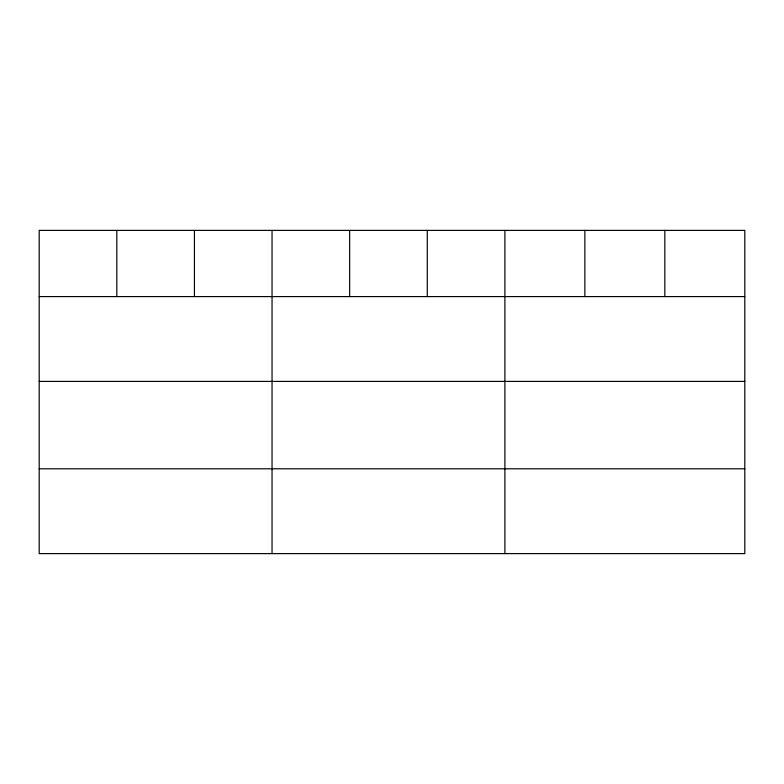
<?xml version="1.0" encoding="UTF-8"?>
<svg xmlns="http://www.w3.org/2000/svg" width="784" height="784" viewBox="0 0 784 784"><rect width="100%" height="100%" fill="white"/><g stroke="black" fill="none" stroke-linecap="round" stroke-linejoin="round"><path stroke-width="1.18" d="M744.8 381.406L744.8 230.388L39.2 230.388L39.2 553.612L744.8 553.612L744.8 381.406L39.2 381.406M39.2 296.587L744.8 296.587M39.2 468.793L744.8 468.793M664.832 230.388L664.832 296.587M584.864 230.388L584.864 296.587M504.896 230.388L504.896 553.612M427.28 230.388L427.28 296.587M349.664 230.388L349.664 296.587M272.048 230.388L272.048 553.612M194.432 230.388L194.432 296.587M116.816 230.388L116.816 296.587"/></g></svg>
